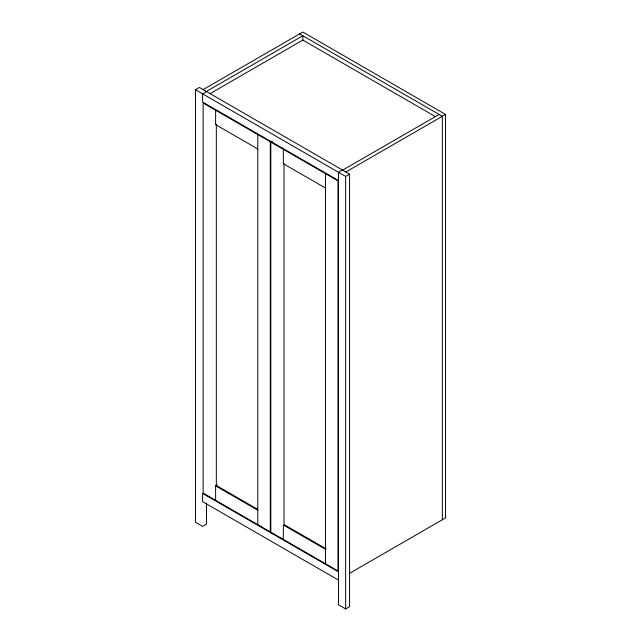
<?xml version="1.0" encoding="UTF-8"?>
<svg xmlns="http://www.w3.org/2000/svg" width="641" height="641" viewBox="0 0 641 641"><rect width="100%" height="100%" fill="white"/><g stroke="black" fill="none" stroke-linecap="round" stroke-linejoin="round"><path stroke-width="0.96" d="M206.522 503.073L206.522 524.098L202.596 526.357L195.465 522.239L195.465 89.716L199.391 87.456L349.577 174.16L349.577 606.682L345.651 608.95L338.512 604.832L338.512 172.309L342.438 170.041M203.133 89.612L302.84 32.05L445.535 114.435L445.535 517.912L349.273 573.495M206.346 91.471L302.84 35.76L302.84 40.76M206.522 91.575L202.596 93.834L202.596 102.079L338.512 180.546M209.791 93.802L302.84 40.079L435.664 116.766M270.822 142.086L337.983 180.858L337.983 570.947L270.822 532.174L270.822 142.086L272.393 141.18M342.615 170.145L439.117 114.435M345.828 171.996L445.535 114.435M195.465 89.716L345.651 176.427L349.577 174.16M215.616 500.309L215.616 485.886L217.187 484.981M299.627 33.901L442.322 116.285L442.322 519.771M257.802 148.984L215.616 124.626L215.616 110.212M325.492 188.061L283.314 163.711L283.314 149.289M257.658 509.331L216.329 485.477L216.329 124.218M326.205 548.912L284.027 524.554L284.027 163.295M215.616 485.886L257.802 510.244M325.492 549.321L283.314 524.971L283.314 539.385M338.512 571.876L202.596 493.41L202.596 501.647L338.512 580.113M345.651 176.427L345.651 608.95M325.492 173.647L325.492 563.743M257.802 134.57L257.802 524.659M270.286 141.773L203.133 103.001L203.133 493.097L270.286 531.87L270.286 141.773"/></g></svg>
